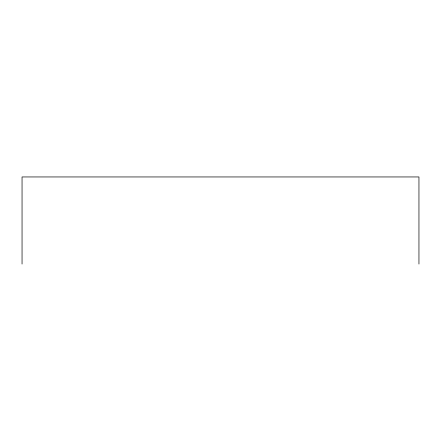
<?xml version="1.0" encoding="UTF-8"?>
<svg xmlns="http://www.w3.org/2000/svg" width="441" height="441" viewBox="0 0 441 441"><rect width="100%" height="100%" fill="white"/><g stroke="black" fill="none" stroke-linecap="round" stroke-linejoin="round"><path stroke-width="0.66" d="M418.95 264.049L418.95 176.951L22.05 176.951L22.05 264.049"/></g></svg>
